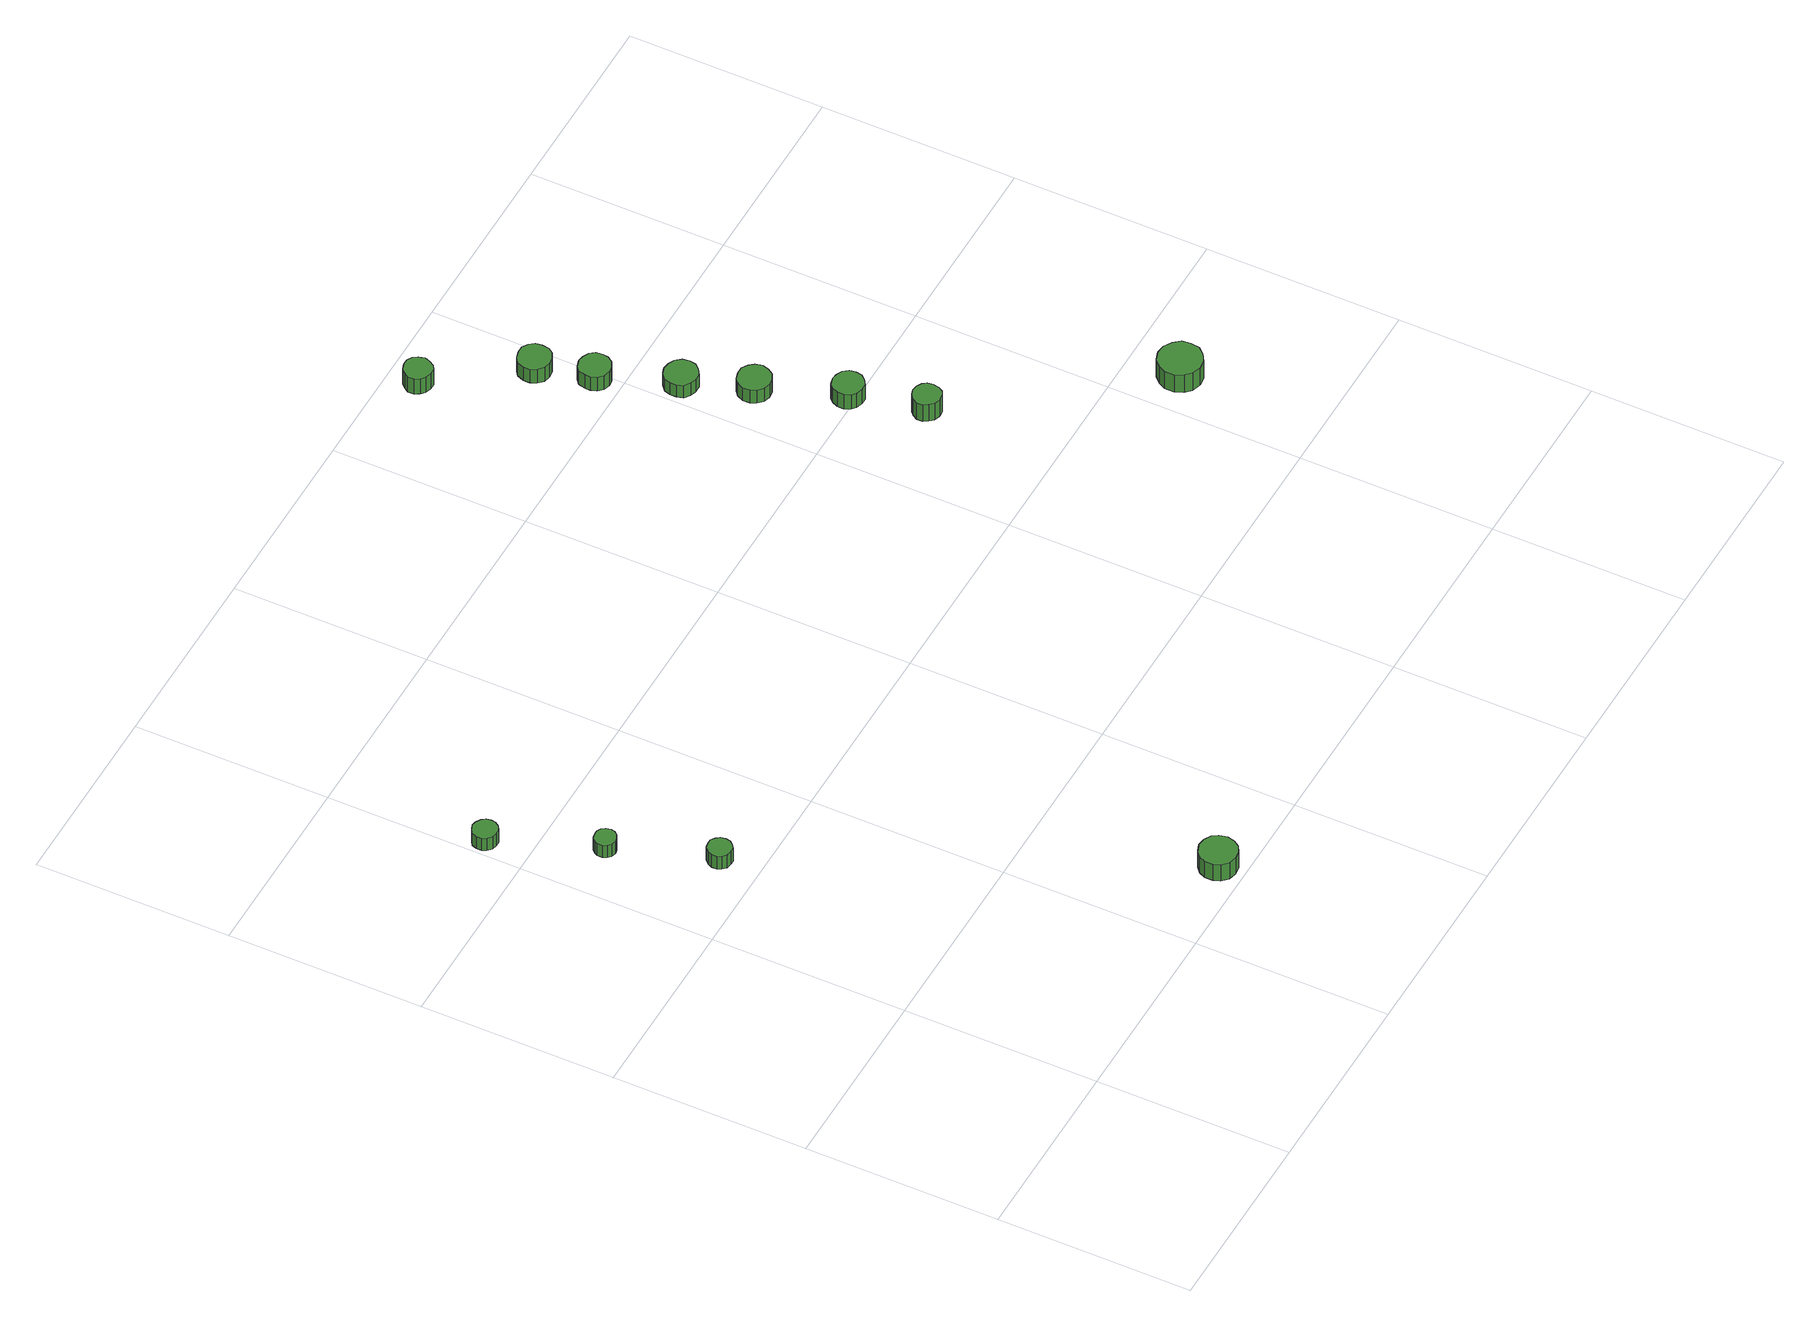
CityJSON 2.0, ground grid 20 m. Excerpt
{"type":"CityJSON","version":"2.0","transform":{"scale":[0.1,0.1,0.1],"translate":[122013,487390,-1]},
"CityObjects":{
"tree1":{"type":"SolitaryVegetationObject","attributes":{"function":"something"},"geometry":[{"type":"MultiSurface","lod":"1","boundaries":[[[0,1,2,3,4,5,6,7,8,9,10,11,12,13,14]],[[15,16,17,18,19,20,21,22,23,24,25,26,27,28,29]],[[0,29,28,1]],[[1,28,27,2]],[[2,27,26,3]],[[3,26,25,4]],[[4,25,24,5]],[[5,24,23,6]],[[6,23,22,7]],[[7,22,21,8]],[[8,21,20,9]],[[9,20,19,10]],[[10,19,18,11]],[[11,18,17,12]],[[12,17,16,13]],[[13,16,15,14]],[[14,15,29,0]]]}]},
"tree2":{"type":"SolitaryVegetationObject","attributes":{"function":"something"},"geometry":[{"type":"MultiSurface","lod":"1","boundaries":[[[30,31,32,33,34,35,36,37,38,39,40,41,42,43,44]],[[45,46,47,48,49,50,51,52,53,54,55,56,57,58,59]],[[30,59,58,31]],[[31,58,57,32]],[[32,57,56,33]],[[33,56,55,34]],[[34,55,54,35]],[[35,54,53,36]],[[36,53,52,37]],[[37,52,51,38]],[[38,51,50,39]],[[39,50,49,40]],[[40,49,48,41]],[[41,48,47,42]],[[42,47,46,43]],[[43,46,45,44]],[[44,45,59,30]]]}]},
"tree3":{"type":"SolitaryVegetationObject","attributes":{"function":"something"},"geometry":[{"type":"MultiSurface","lod":"1","boundaries":[[[60,61,62,63,64,65,66,67,68,69,70,71,72,73,74]],[[75,76,77,78,79,80,81,82,83,84,85,86,87,88,89]],[[60,89,88,61]],[[61,88,87,62]],[[62,87,86,63]],[[63,86,85,64]],[[64,85,84,65]],[[65,84,83,66]],[[66,83,82,67]],[[67,82,81,68]],[[68,81,80,69]],[[69,80,79,70]],[[70,79,78,71]],[[71,78,77,72]],[[72,77,76,73]],[[73,76,75,74]],[[74,75,89,60]]]}]},
"tree4":{"type":"SolitaryVegetationObject","attributes":{"function":"something"}},
"tree5":{"type":"SolitaryVegetationObject","attributes":{"function":"something"},"geometry":[{"type":"MultiSurface","lod":"1","boundaries":[[[90,91,92,93,94,95,96,97,98,99,100,101,102,103,104]],[[105,106,107,108,109,110,111,112,113,114,115,116,117,118,119]],[[90,119,118,91]],[[91,118,117,92]],[[92,117,116,93]],[[93,116,115,94]],[[94,115,114,95]],[[95,114,113,96]],[[96,113,112,97]],[[97,112,111,98]],[[98,111,110,99]],[[99,110,109,100]],[[100,109,108,101]],[[101,108,107,102]],[[102,107,106,103]],[[103,106,105,104]],[[104,105,119,90]]]}]},
"tree6":{"type":"SolitaryVegetationObject","attributes":{"function":"something"},"geometry":[{"type":"MultiSurface","lod":"1","boundaries":[[[120,121,122,123,124,125,126,127,128,129,130,131,132,133,134]],[[135,136,137,138,139,140,141,142,143,144,145,146,147,148,149]],[[120,149,148,121]],[[121,148,147,122]],[[122,147,146,123]],[[123,146,145,124]],[[124,145,144,125]],[[125,144,143,126]],[[126,143,142,127]],[[127,142,141,128]],[[128,141,140,129]],[[129,140,139,130]],[[130,139,138,131]],[[131,138,137,132]],[[132,137,136,133]],[[133,136,135,134]],[[134,135,149,120]]]}]},
"tree7":{"type":"SolitaryVegetationObject","attributes":{"function":"something"}},
"tree8":{"type":"SolitaryVegetationObject","attributes":{"function":"something"},"geometry":[{"type":"MultiSurface","lod":"1","boundaries":[[[150,151,152,153,154,155,156,157,158,159,160,161,162,163,164]],[[165,166,167,168,169,170,171,172,173,174,175,176,177,178,179]],[[150,179,178,151]],[[151,178,177,152]],[[152,177,176,153]],[[153,176,175,154]],[[154,175,174,155]],[[155,174,173,156]],[[156,173,172,157]],[[157,172,171,158]],[[158,171,170,159]],[[159,170,169,160]],[[160,169,168,161]],[[161,168,167,162]],[[162,167,166,163]],[[163,166,165,164]],[[164,165,179,150]]]}]},
"tree9":{"type":"SolitaryVegetationObject","attributes":{"function":"something"},"geometry":[{"type":"MultiSurface","lod":"1","boundaries":[[[180,181,182,183,184,185,186,187,188,189,190,191,192,193,194]],[[195,196,197,198,199,200,201,202,203,204,205,206,207,208,209]],[[180,209,208,181]],[[181,208,207,182]],[[182,207,206,183]],[[183,206,205,184]],[[184,205,204,185]],[[185,204,203,186]],[[186,203,202,187]],[[187,202,201,188]],[[188,201,200,189]],[[189,200,199,190]],[[190,199,198,191]],[[191,198,197,192]],[[192,197,196,193]],[[193,196,195,194]],[[194,195,209,180]]]}]},
"tree10":{"type":"SolitaryVegetationObject","attributes":{"function":"something"},"geometry":[{"type":"MultiSurface","lod":"1","boundaries":[[[210,211,212,213,214,215,216,217,218,219,220,221,222,223,224]],[[225,226,227,228,229,230,231,232,233,234,235,236,237,238,239]],[[210,239,238,211]],[[211,238,237,212]],[[212,237,236,213]],[[213,236,235,214]],[[214,235,234,215]],[[215,234,233,216]],[[216,233,232,217]],[[217,232,231,218]],[[218,231,230,219]],[[219,230,229,220]],[[220,229,228,221]],[[221,228,227,222]],[[222,227,226,223]],[[223,226,225,224]],[[224,225,239,210]]]}]},
"tree11":{"type":"SolitaryVegetationObject","attributes":{"function":"something"},"geometry":[{"type":"MultiSurface","lod":"1","boundaries":[[[240,241,242,243,244,245,246,247,248,249,250,251,252,253,254]],[[255,256,257,258,259,260,261,262,263,264,265,266,267,268,269]],[[240,269,268,241]],[[241,268,267,242]],[[242,267,266,243]],[[243,266,265,244]],[[244,265,264,245]],[[245,264,263,246]],[[246,263,262,247]],[[247,262,261,248]],[[248,261,260,249]],[[249,260,259,250]],[[250,259,258,251]],[[251,258,257,252]],[[252,257,256,253]],[[253,256,255,254]],[[254,255,269,240]]]}]},
"tree12":{"type":"SolitaryVegetationObject","attributes":{"function":"something"},"geometry":[{"type":"MultiSurface","lod":"1","boundaries":[[[270,271,272,273,274,275,276,277,278,279,280,281,282,283,284]],[[285,286,287,288,289,290,291,292,293,294,295,296,297,298,299]],[[270,299,298,271]],[[271,298,297,272]],[[272,297,296,273]],[[273,296,295,274]],[[274,295,294,275]],[[275,294,293,276]],[[276,293,292,277]],[[277,292,291,278]],[[278,291,290,279]],[[279,290,289,280]],[[280,289,288,281]],[[281,288,287,282]],[[282,287,286,283]],[[283,286,285,284]],[[284,285,299,270]]]}]},
"tree13":{"type":"SolitaryVegetationObject","attributes":{"function":"something"},"geometry":[{"type":"MultiSurface","lod":"1","boundaries":[[[300,301,302,303,304,305,306,307,308,309,310,311,312,313,314]],[[315,316,317,318,319,320,321,322,323,324,325,326,327,328,329]],[[300,329,328,301]],[[301,328,327,302]],[[302,327,326,303]],[[303,326,325,304]],[[304,325,324,305]],[[305,324,323,306]],[[306,323,322,307]],[[307,322,321,308]],[[308,321,320,309]],[[309,320,319,310]],[[310,319,318,311]],[[311,318,317,312]],[[312,317,316,313]],[[313,316,315,314]],[[314,315,329,300]]]}]},
"tree14":{"type":"SolitaryVegetationObject","attributes":{"function":"something"}},
"tree15":{"type":"SolitaryVegetationObject","attributes":{"function":"something"},"geometry":[{"type":"MultiSurface","lod":"1","boundaries":[[[330,331,332,333,334,335,336,337,338,339,340,341,342,343,344]],[[345,346,347,348,349,350,351,352,353,354,355,356,357,358,359]],[[330,359,358,331]],[[331,358,357,332]],[[332,357,356,333]],[[333,356,355,334]],[[334,355,354,335]],[[335,354,353,336]],[[336,353,352,337]],[[337,352,351,338]],[[338,351,350,339]],[[339,350,349,340]],[[340,349,348,341]],[[341,348,347,342]],[[342,347,346,343]],[[343,346,345,344]],[[344,345,359,330]]]}]}
},
"vertices":[
[30,645,23],[29,650,23],[26,654,23],[21,657,23],[16,658,23],[11,656,23],[7,653,23],[5,648,23],[5,642,23],[7,638,23],[11,634,23],[16,633,23],[21,633,23],[26,636,23],[29,640,23],[29,640,7],[26,636,7],[21,633,7],[16,633,7],[11,634,7],[7,638,7],[5,642,7],[5,648,7],[7,653,7],[11,656,7],[16,658,7],[21,657,7],[26,654,7],[29,650,7],[30,645,7],
[70,541,23],[69,546,23],[66,550,23],[62,552,23],[58,552,23],[53,551,23],[50,548,23],[48,544,23],[48,539,23],[50,535,23],[53,532,23],[58,530,23],[62,531,23],[66,533,23],[69,537,23],[69,537,7],[66,533,7],[62,531,7],[58,530,7],[53,532,7],[50,535,7],[48,539,7],[48,544,7],[50,548,7],[53,551,7],[58,552,7],[62,552,7],[66,550,7],[69,546,7],[70,541,7],
[107,441,24],[106,446,24],[103,450,24],[99,453,24],[94,453,24],[89,452,24],[85,448,24],[83,443,24],[83,438,24],[85,434,24],[89,430,24],[94,429,24],[99,429,24],[103,432,24],[106,436,24],[106,436,7],[103,432,7],[99,429,7],[94,429,7],[89,430,7],[85,434,7],[83,438,7],[83,443,7],[85,448,7],[89,452,7],[94,453,7],[99,453,7],[103,450,7],[106,446,7],[107,441,7],
[317,27,29],[315,35,29],[311,41,29],[304,45,29],[296,46,29],[288,43,29],[282,38,29],[279,31,29],[279,23,29],[282,16,29],[288,10,29],[296,8,29],[304,9,29],[311,13,29],[315,19,29],[315,19,8],[311,13,8],[304,9,8],[296,8,8],[288,10,8],[282,16,8],[279,23,8],[279,31,8],[282,38,8],[288,43,8],[296,46,8],[304,45,8],[311,41,8],[315,35,8],[317,27,8],
[528,970,27],[526,976,27],[523,981,27],[518,984,27],[512,984,27],[506,982,27],[502,978,27],[499,973,27],[499,967,27],[502,962,27],[506,958,27],[512,956,27],[518,956,27],[523,959,27],[526,964,27],[526,964,7],[523,959,7],[518,956,7],[512,956,7],[506,958,7],[502,962,7],[499,967,7],[499,973,7],[502,978,7],[506,982,7],[512,984,7],[518,984,7],[523,981,7],[526,976,7],[528,970,7],
[609,827,25],[608,834,25],[604,839,25],[598,842,25],[592,843,25],[585,841,25],[580,837,25],[578,830,25],[578,824,25],[580,818,25],[585,813,25],[592,811,25],[598,812,25],[604,815,25],[608,821,25],[608,821,7],[604,815,7],[598,812,7],[592,811,7],[585,813,7],[580,818,7],[578,824,7],[578,830,7],[580,837,7],[585,841,7],[592,843,7],[598,842,7],[604,839,7],[608,834,7],[609,827,7],
[594,882,25],[593,889,25],[589,894,25],[583,898,25],[576,898,25],[569,896,25],[564,892,25],[561,885,25],[561,878,25],[564,872,25],[569,867,25],[576,865,25],[583,866,25],[589,869,25],[593,875,25],[593,875,7],[589,869,7],[583,866,7],[576,865,7],[569,867,7],[564,872,7],[561,878,7],[561,885,7],[564,892,7],[569,896,7],[576,898,7],[583,898,7],[589,894,7],[593,889,7],[594,882,7],
[639,752,24],[638,759,24],[633,765,24],[627,768,24],[620,769,24],[614,767,24],[608,762,24],[606,756,24],[606,749,24],[608,742,24],[614,738,24],[620,736,24],[627,736,24],[633,740,24],[638,745,24],[638,745,8],[633,740,8],[627,736,8],[620,736,8],[614,738,8],[608,742,8],[606,749,8],[606,756,8],[608,762,8],[614,767,8],[620,769,8],[627,768,8],[633,765,8],[638,759,8],[639,752,8],
[664,689,25],[662,696,25],[658,701,25],[652,705,25],[645,705,25],[638,703,25],[633,699,25],[630,692,25],[630,685,25],[633,679,25],[638,674,25],[645,672,25],[652,673,25],[658,676,25],[662,682,25],[662,682,8],[658,676,8],[652,673,8],[645,672,8],[638,674,8],[633,679,8],[630,685,8],[630,692,8],[633,699,8],[638,703,8],[645,705,8],[652,705,8],[658,701,8],[662,696,8],[664,689,8],
[710,535,30],[709,541,30],[706,545,30],[701,548,30],[695,549,30],[689,547,30],[685,543,30],[682,538,30],[682,532,30],[685,527,30],[689,523,30],[695,521,30],[701,521,30],[706,524,30],[709,529,30],[709,529,8],[706,524,8],[701,521,8],[695,521,8],[689,523,8],[685,527,8],[682,532,8],[682,538,8],[685,543,8],[689,547,8],[695,549,8],[701,548,8],[706,545,8],[709,541,8],[710,535,8],
[694,607,27],[693,614,27],[689,619,27],[683,622,27],[677,623,27],[670,621,27],[666,617,27],[663,611,27],[663,604,27],[666,598,27],[670,594,27],[677,592,27],[683,592,27],[689,596,27],[693,601,27],[693,601,8],[689,596,8],[683,592,8],[677,592,8],[670,594,8],[666,598,8],[663,604,8],[663,611,8],[666,617,8],[670,621,8],[677,623,8],[683,622,8],[689,619,8],[693,614,8],[694,607,8],
[865,347,31],[864,356,31],[858,363,31],[850,368,31],[841,369,31],[832,366,31],[826,360,31],[822,352,31],[822,342,31],[826,334,31],[832,328,31],[841,325,31],[850,326,31],[858,331,31],[864,338,31],[864,338,8],[858,331,8],[850,326,8],[841,325,8],[832,328,8],[826,334,8],[822,342,8],[822,352,8],[826,360,8],[832,366,8],[841,369,8],[850,368,8],[858,363,8],[864,356,8],[865,347,8]
]}
